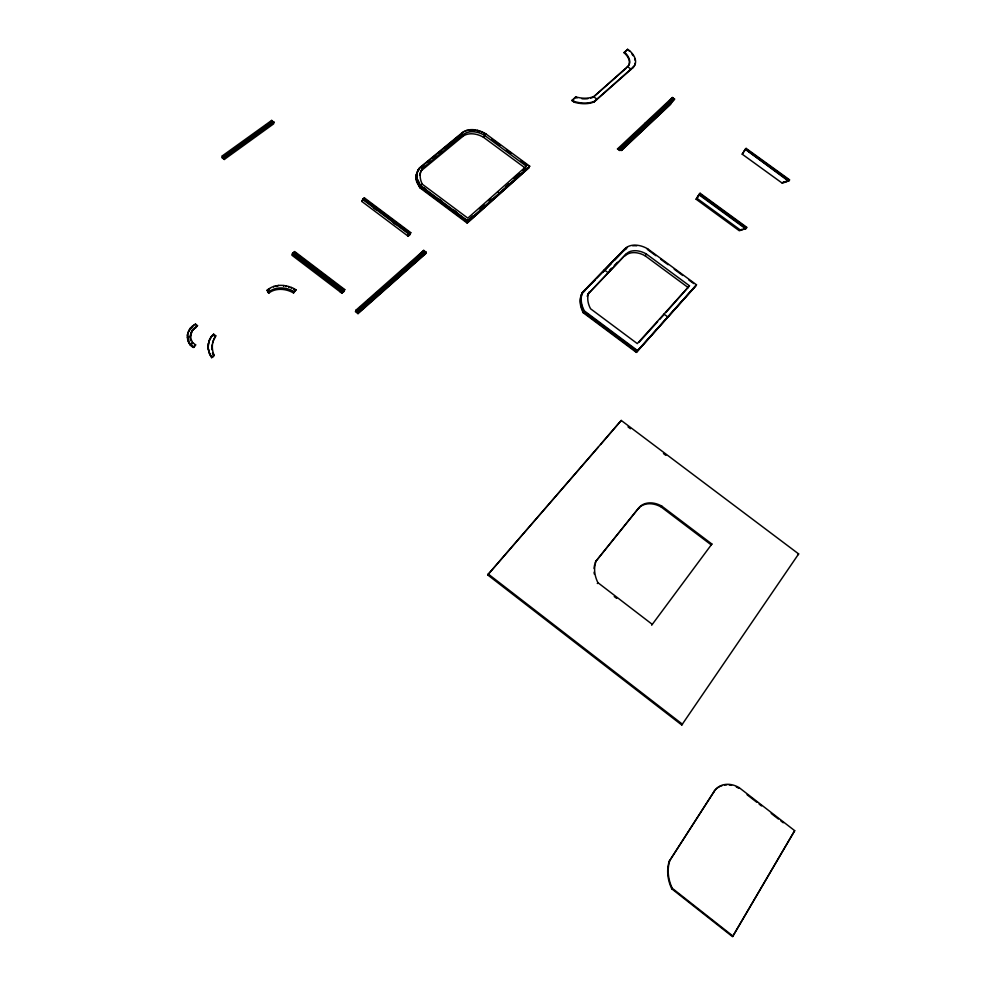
<?xml version="1.0" encoding="UTF-8"?>
<svg xmlns="http://www.w3.org/2000/svg" width="986" height="986" viewBox="0 0 986 986"><rect width="100%" height="100%" fill="white"/><g stroke="black" fill="none" stroke-linecap="round" stroke-linejoin="round"><path stroke-width="1.48" d="M467.142 223.046L529.1 167.558L467.142 223.046L419.765 187.71L416.092 179.686L416.831 172.92M467.438 222.405L420.036 187.057L416.363 179.033L416.425 174.374L419.149 169.087L417.928 170.935M416.486 176.704L416.992 172.969L417.288 179.255L420.603 185.664L468.054 221.037L467.758 221.69L420.332 186.329L417.583 181.535L416.758 176.038M190.52 344.336L193.946 347.368L194.168 346.616L193.182 347.429C188.19 344.693 186.342 338.136 187.919 332.874L187.389 335.425M193.182 347.429L189.201 342.499L187.586 334.747M187.722 333.551L190.569 327.796L195.425 324.037L197.52 325.651L192.393 330.027L190.187 337.495L190.705 334.464M208.058 345.987L208.896 341.513L211.509 336.362L213.642 334.155L215.737 335.77A32.378 24.773 16.9 0 0 214.036 355.12L213.592 356.538L211.583 357.659L209.525 353.851L208.083 347.935L208.896 341.513M222.281 155.899L221.801 157.6L224.278 159.473L273.566 123.916L274.083 122.227L273.307 121.648L223.699 158.105L222.811 157.427L272.444 120.995L271.668 120.415L222.281 155.899L223.07 156.503M224.278 159.473L224.759 157.772L274.083 122.227M188.523 331.074L188.326 331.752L192.282 326.649M189.213 330.051L189.411 329.373M187.352 337.36L187.55 336.682M190.372 328.474L190.569 327.796M187.611 339.32L187.808 338.629M191.765 327.044L191.962 326.366M188.166 341.267L188.363 340.589M190.286 335.906L191.604 331.432M193.392 325.787L193.589 325.109M190.618 334.34L192.393 330.027M188.992 343.177L189.201 342.499M190.323 339.122L190.606 336.066M191.974 331.456L193.392 328.732M190.705 340.762L190.742 337.693M192.973 330.162L194.587 327.562M195.425 324.037L196.374 325.602M194.168 329.004L195.968 326.526M190.865 344.989L191.087 344.237L190.101 345.038L190.298 344.36L192.566 342.512L195.647 344.903L193.946 347.368M192.147 343.941L192.566 342.512L191.124 339.332M197.52 325.651L195.548 327.968M271.15 122.104L271.668 120.415M222.811 157.427L272.444 120.995M273.307 121.648L273.023 122.572L272.161 121.931M208.256 344.065L208.465 343.387M208.687 342.191L209.55 339.714M209.34 340.38L210.425 337.988M210.215 338.666L211.509 336.362M208.083 347.935L208.256 345.31M211.3 337.039L212.779 334.858M208.329 349.919L208.28 347.269M212.569 335.523L213.642 334.155M208.81 351.891L208.539 349.241M209.525 353.851L209.02 351.213M212.532 343.165A32.353 24.773 16.9 0 1 215.305 337.2L215.737 335.77M210.449 355.786L209.735 353.185M211.583 357.659L214.036 355.12M268.167 291.622L267.28 290.094C275.267 283.179 287.604 284.473 296.059 289.859L293.532 292.965A19.794 14.778 18.6 0 0 268.845 293.076L267.921 292.374L268.968 290.969M267.046 290.771L268.081 289.44M268.845 293.076L269.314 291.659A19.806 14.778 18.6 0 1 294.038 291.548L296.059 289.859M273.738 287.025L273.96 286.347M276.277 285.78L276.055 286.445L278.718 285.447M292.62 253.168L291.918 255.238L342.006 293.273L343.424 290.697L293.273 252.638L292.62 253.168L342.783 291.24L342.006 293.273M293.273 252.638L292.965 253.538L294.654 251.529L344.755 289.551L343.35 292.115L342.241 291.277M283.574 286.199L283.808 285.521M286.15 286.606L286.384 285.928M288.701 287.259L288.935 286.581M291.19 288.134L291.425 287.468M293.581 289.231L293.816 288.565M293.532 292.965L294.038 291.548M361.788 201.415L363.144 198.889L409.547 233.682L408.709 235.703L408.13 236.196L361.788 201.415L364.401 197.866L410.768 232.634L409.35 235.149L408.29 234.348M363.144 198.889L362.811 199.776L364.401 197.866M340.909 292.435L341.341 291.289L292.312 254.068M342.684 290.143L343.017 289.255M343.35 292.115L344.755 289.551M356.045 310.085L355.416 311.687L358.004 313.647L425.545 253.846L426.223 252.256L425.422 251.652L357.462 312.303L356.538 311.601L424.535 250.986L423.733 250.382L356.045 310.085L356.883 310.726M358.004 313.647L358.645 312.057L426.223 252.256M417.719 170.824L419.703 167.694L462.397 132.543C469.348 127.49 479.06 129.671 485.888 133.874L529.728 166.203L467.758 221.69M416.166 175.027L416.425 174.374M417.423 171.552L418.754 168.877M415.944 176.531L416.215 175.878M416.511 175.138L416.77 174.485M418.495 169.543L419.703 167.694M415.919 178.096L416.191 177.431M416.092 179.686L416.363 179.033M416.659 178.293L416.93 177.628M416.462 181.301L416.733 180.648M417.029 179.908L417.288 179.255M419.568 175.36A28.064 19.301 23.7 0 1 421.404 170.603L422.242 168.544L463.605 134.416A17.292 11.573 24.3 0 1 484.311 135.193L526.364 166.215L523.135 170.245M417.016 182.928L417.288 182.274M417.583 181.535L417.842 180.882M417.756 184.542L418.027 183.889M418.323 183.162L418.594 182.496M418.668 186.144L418.939 185.491M419.235 184.752L419.506 184.099M420.529 185.294L420.332 186.329L421.084 185.701L419.765 187.71L420.504 187.094M408.13 236.196L409.547 233.682M409.35 235.149L410.768 232.634M461.534 134.589L461.818 133.936L444.033 148.578M462.397 132.543L462.126 133.209L463.777 131.594M421.404 170.603L462.742 136.45L463.605 134.416M465.072 131.471L465.343 130.805M466.822 130.879L467.093 130.226M468.991 129.832L468.72 130.485L475.005 130.546L475.277 129.893M470.729 130.3L471.012 129.647M472.836 130.312L473.12 129.659M423.733 250.382L418.495 256.003M356.538 311.601L424.535 250.986M425.422 251.652L425.052 252.527L424.165 251.861M477.47 130.312L477.199 130.965L479.381 131.594L479.664 130.941M416.56 173.585L417.99 170.159M481.538 132.395L481.809 131.754M483.621 133.381L483.904 132.728M485.605 134.527L485.888 133.874L483.423 137.227A17.267 11.573 24.3 0 0 462.742 136.45M419.025 183.149A28.964 19.905 23.7 0 0 420.233 186.021L467.117 220.987L467.438 220.26L466.711 220.913M635.243 63.092A18.155 11.216 27.1 0 1 632.839 67.775L594.262 101.854A29.531 18.709 26.3 0 1 574.222 102.224L571.991 100.597L575.812 96.899A26.006 16.442 26.3 0 0 593.449 96.603L596.924 99.142L596.616 99.783M571.991 100.597L575.812 96.899M574.222 102.224L574.53 101.583A29.543 18.697 26.3 0 0 594.583 101.213L633.16 67.134A18.167 11.216 27.1 0 0 629.561 50.693L627.638 49.3L624.089 52.739A16.047 9.922 27 0 1 627.232 67.27L627.552 66.641A16.047 9.922 27 0 0 624.409 52.098M590.688 98.107A25.993 16.442 26.3 0 0 593.141 97.244L627.552 66.641L630.941 69.094L630.633 69.735M594.262 101.854L594.583 101.213M627.638 49.3L624.089 52.739M629.241 51.321L629.561 50.693M632.839 67.775L633.16 67.134M644.511 124.63L645.547 122.646M695.709 286.1L636.352 352.396L583.305 312.821A32.07 22.678 29.7 0 1 581.814 293.692L591.625 283.401M696.51 284.806L637.129 351.102L584.032 311.502A32.094 22.678 29.7 0 1 582.541 292.361L625.038 248.682A19.695 13.484 29.8 0 1 647.703 248.842L696.51 284.806L636.352 352.396M587.237 296.367A28.237 19.93 29.7 0 1 588.149 293.865L626.295 253.87A17.403 11.943 29.8 0 1 646.335 253.981L689.473 285.792L665.833 312.599M583.305 312.821L583.626 312.242A32.082 22.678 29.7 0 1 582.134 293.101M584.032 311.502L584.365 310.91A32.107 22.678 29.7 0 1 582.862 291.77M614.488 260.292L624.298 250A19.671 13.484 29.8 0 1 625.531 248.928M587.804 286.975L625.038 248.682M588.149 293.865L626.295 253.87M647.703 248.842L647.371 249.433L655.9 255.719M625.235 255.781A17.378 11.943 29.8 0 1 645.251 255.892L646.335 253.981M696.091 199.197L699.197 194.168L746.106 228.395L739.327 230.761L696.091 199.197L697.41 197.829M744.11 228.629L746.969 227.446L700.085 193.244L697.127 197.693L697.607 197.212M698.076 196.682L700.085 193.244M733.325 935.381L794.691 830.668L739.143 787.629A22.9 18.426 49.1 0 0 714.197 791.364L669.186 861.407A37.702 31.059 52.7 0 0 671.762 888.842L732.549 936.7L794.691 830.668M487.676 574.912L621.242 420.443L798.648 553.922L681.77 725.006L487.676 574.912L598.502 446.941M742.199 154.173L745.293 149.231L788.923 180.783L782.28 183.186L742.199 154.173L746.119 148.381L789.712 179.896L785.719 181.461M744.344 151.104L746.119 148.381M621.242 420.443L600.523 444.612M669.186 861.407L714.197 791.364M595.076 563.203A32.932 25.981 36.5 0 1 595.667 561.552L638.903 507.765A20.188 15.443 35.6 0 1 661.963 506.249L711.88 544.025L651.66 625.235M595.667 561.552L638.903 507.765M597.319 583.539L597.91 582.677A32.957 25.993 36.5 0 1 596.259 560.689M638.299 508.653A20.176 15.431 35.6 0 1 661.347 507.124L661.963 506.249M711.88 544.025L711.226 544.888L661.347 507.124M668.644 102.199L672.39 97.503L673.093 98.008L669.494 102.519L619.627 149.33L617.495 148.935L672.39 97.503M673.882 98.575L619.048 150.057L621.599 150.414L669.901 104.96L674.584 99.081L673.882 98.575L670.27 103.086L669.494 102.519M797.945 554.761L798.648 553.922M681.77 725.006L682.448 724.217L488.206 574.012M689.473 285.792L637.289 343.596L590.577 308.791A28.274 19.93 29.7 0 1 589.209 291.955M782.28 183.186L783.451 181.88M639.236 342.08L657.65 321.67M659.696 319.402L663.788 314.867M741.657 229.368L741.201 229.861L746.106 228.395M784.523 181.843L784.092 182.311L788.923 180.783M745.293 149.231L788.541 181.202M739.143 787.629L738.613 788.184A22.888 18.426 49.1 0 0 736.308 786.976M609.323 270.349L611.456 268.167M614.253 265.542L617.458 262.264M582.541 292.361L585.696 289.12M596.887 278.015L624.298 250M581.814 293.692L584.969 290.451M591.292 283.993L595.507 279.679M602.89 272.136L611.32 263.521M671.762 888.842L672.279 888.312A37.727 31.071 52.7 0 1 669.704 860.877M621.18 150.451L670.973 103.604M618.222 149.465L673.093 98.008M661.236 109.434L665.55 105.391M619.775 150.599L674.584 99.081M467.117 220.987L472.812 215.922M505.806 186.613L509.22 183.581M514.914 178.528L518.328 175.496M468.054 221.037L529.728 166.203M358.288 312.932L425.853 253.119M526.364 166.215L467.808 218.128L422.316 184.222A28.101 19.301 23.7 0 1 422.242 168.544M479.541 208.946L484.126 204.866M488.711 200.799L491.016 198.765M513.965 178.392L519.696 173.302M360.026 307.62L365.794 302.529M368.098 300.496L372.708 296.416M376.159 293.372L379.622 290.315M397.974 274.108L415.081 259.022M357.462 312.303L374.643 297.106M376.935 295.073L381.52 291.018M386.105 286.975L417.029 259.614M419.321 257.592L423.906 253.538M593.141 97.244L626.098 68.268M342.783 291.24L343.424 290.697M484.323 136.475L483.423 137.227L525.439 168.212M420.603 185.664L422.316 184.222M267.921 292.374L268.722 291.72M419.444 168.347L452.636 141.01M455.002 139.063L458.564 136.13M421.515 167.139L423.881 165.18M427.443 162.246L429.81 160.299M432.176 158.339L435.738 155.418M438.104 153.459L441.666 150.538M193.392 346.752L195.647 344.903M223.699 158.105L232.326 151.881M236.024 149.219L244.664 143.007M250.826 138.558L256.989 134.121M260.686 131.458L269.326 125.234M267.847 290.118L269.609 288.873M339.997 291.745L341.341 291.289M619.048 150.057L620.44 149.921L619.627 149.33M617.495 148.935L619.319 148.75L621.599 150.414M745.736 148.787L789.342 180.315M572.299 99.956L574.53 101.583M699.666 193.687L746.562 227.889M698.766 194.612L745.699 228.851M696.708 198.137L740.794 230.317M660.78 259.318L668.101 264.716M674.202 269.203L682.731 275.501M688.832 279.987L693.713 283.586M491.718 139.038L500.284 145.349M506.397 149.872L511.303 153.471M521.089 160.693L527.202 165.204M645.251 255.892L688.327 287.666M604.295 269.868L608.029 272.629M663.948 314.078L667.707 316.876M497.708 191.629L499.582 193.009M423.524 187.513L425.964 189.337M439.374 199.345L441.814 201.156M454.016 210.252L456.456 212.076M430.266 194.365L432.706 196.177M584.365 310.91L637.486 350.523M583.626 312.242L636.697 351.817M363.809 198.346L410.188 233.127M373.854 206.099L379.98 210.684M393.439 220.778L395.879 222.614M363.477 199.234L408.759 233.214M408.87 233.855L409.93 234.643M362.552 199.369L408.968 234.187M373.83 208.046L376.282 209.882M393.426 222.737L395.879 224.574M407.649 234.902L408.709 235.703M628.008 426.876L630.448 428.713M663.467 453.548L665.907 455.396M223.958 157.168L224.759 157.772M294.001 252.046L344.126 290.094M357.807 311.428L358.645 312.057M267.28 290.094L269.314 291.659M597.91 582.677L652.301 624.397M614.229 596.518L616.644 598.366M213.432 334.821L214.578 335.708M214.344 336.46L215.305 337.2M747.055 794.728L756.706 802.21M759.121 804.083L761.537 805.956M771.188 813.438L778.435 819.046M780.85 820.919L783.254 822.78M672.279 888.312L733.116 936.207M210.659 355.108L211.793 356.981M713.667 791.918A22.888 18.426 49.1 0 1 722.282 785.534M724.488 785.053A22.888 18.426 49.1 0 1 726.793 784.868M729.159 784.967A22.888 18.426 49.1 0 1 731.563 785.349M594.299 574.062A32.932 25.981 36.5 0 1 594.09 572.176M594.077 568.466A32.932 25.981 36.5 0 1 594.607 564.904M623.965 250.592A19.671 13.484 29.8 0 1 626.652 248.62M624.705 249.273A19.683 13.484 29.8 0 1 627.392 247.301M632.692 245.785A19.683 13.484 29.8 0 1 636.783 245.822M587.976 98.649A25.993 16.442 26.3 0 1 581.95 98.76M577.13 97.971A25.993 16.442 26.3 0 1 575.504 97.552M631.977 54.168A18.155 11.216 27.1 0 1 633.061 55.66M634.614 58.704A18.155 11.216 27.1 0 1 635.058 60.22M418.594 181.707A28.964 19.905 23.7 0 1 418.286 180.278M212.976 354.849A32.353 24.773 16.9 0 1 212.483 353.161M211.941 349.759A32.353 24.773 16.9 0 1 212.175 344.767"/></g></svg>
